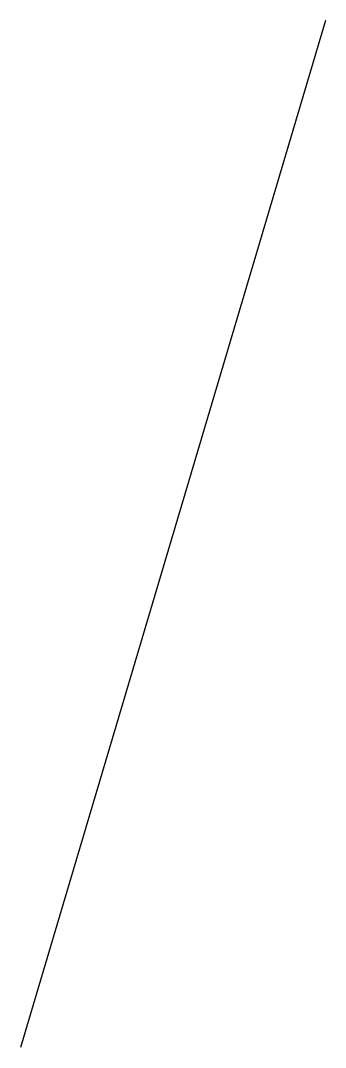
# Model space of a CAD drawing. Extents: x 14.77 to 17.45, y 22.37 to 31.39.
import ezdxf

# ---------------------------------------------------------------- set-up
doc = ezdxf.new("R2010")
doc.units = 0
doc.header["$LTSCALE"] = 5
doc.header["$MEASUREMENT"] = 0
doc.layers.add('Z0_TOPCOMP', color=6, linetype='Continuous')

msp = doc.modelspace()

# ---------------------------------------------------------------- linework, layer by layer
at = {"layer": 'Z0_TOPCOMP', "color": 6, "linetype": 'Continuous', "lineweight": 25}
msp.add_line((17.4478, 31.3886), (14.7721, 22.3671), dxfattribs=at)

doc.saveas('drawing.dxf')
